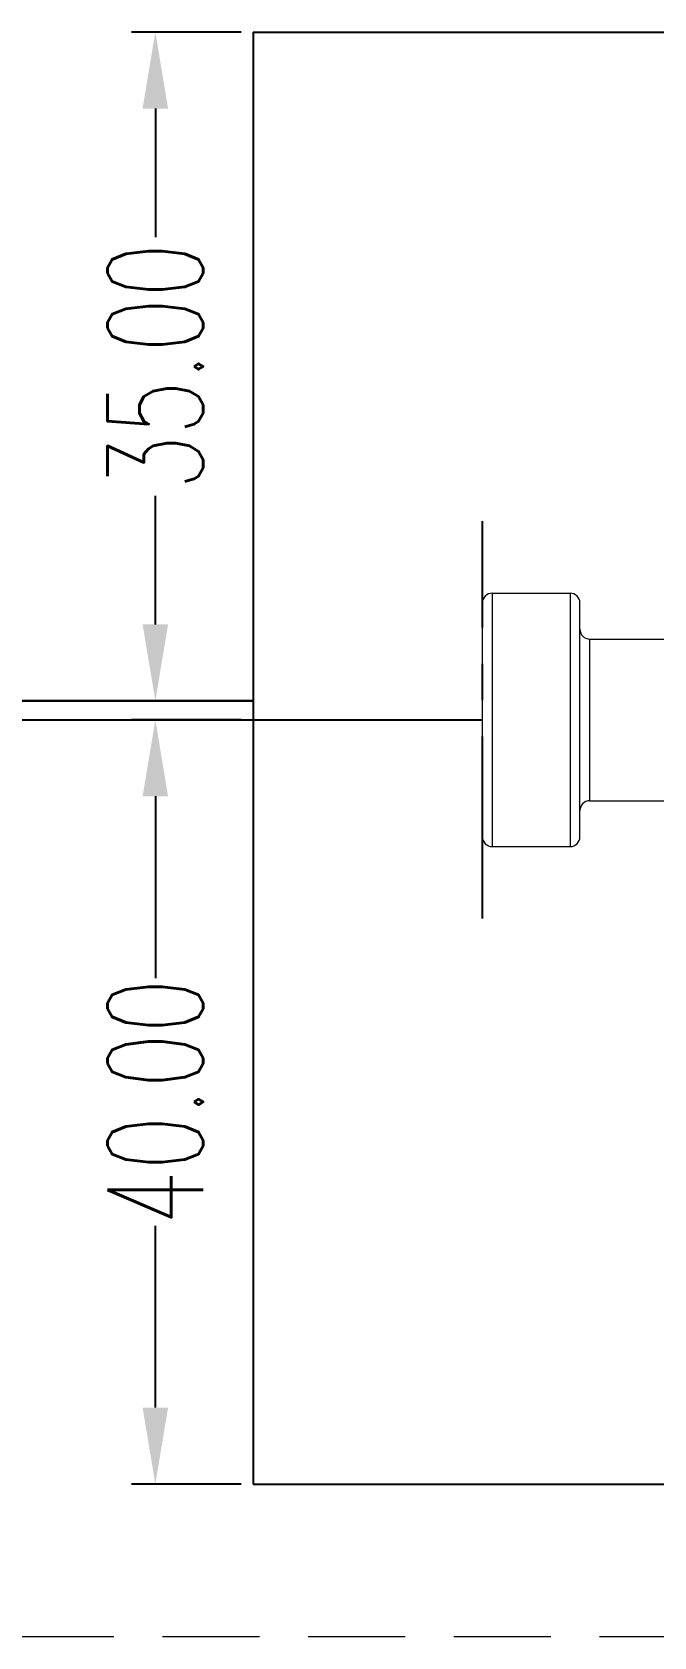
# Model space of a CAD drawing. Header units: inches. Extents: x 149964 to 151052, y -48230 to -47460.
# Drawn here: x 150497 to 150529.5, y -48034.3 to -47950.3 of the extents above; entities that cross this region are included whole.
import ezdxf

# ---------------------------------------------------------------- set-up
doc = ezdxf.new("R2010")
doc.units = ezdxf.units.IN
doc.header["$LTSCALE"] = 2
doc.header["$MEASUREMENT"] = 0
doc.header["$PDMODE"] = 3
doc.header["$PDSIZE"] = 0.3125
doc.linetypes.add('CENTER', pattern=[50.8, 31.75, -6.35, 6.35, -6.35])
doc.linetypes.add('HIDDEN', pattern=[9.525, 6.35, -3.175])
doc.layers.get('0').update_dxf_attribs({"linetype": 'CONTINUOUS'})
doc.layers.get('Defpoints').update_dxf_attribs({"linetype": 'CONTINUOUS'})
doc.layers.add('CAV-COR', color=1, linetype='CONTINUOUS')
doc.layers.add('DEFAULT_1', color=7, linetype='CENTER')
for name, color, linetype, lineweight in [('dim', 3, 'CONTINUOUS', 15), ('PRODUCT', 1, 'CONTINUOUS', 15), ('WR', 122, 'HIDDEN', 18)]:
    doc.layers.add(name, color=color, linetype=linetype, lineweight=lineweight)
doc.styles.add('roment', font='txt.shx', dxfattribs={"width": 0.67, "bigfont": 'chineset.shx'})
doc.dimstyles.new('ISO-25', dxfattribs={"dimtxt": 5, "dimasz": 4, "dimexe": 1.25, "dimexo": 0.625, "dimtad": 0, "dimzin": 1, "dimdsep": 46, "dimtxsty": 'roment', "dimcen": 0, "dimclrd": 256, "dimclre": 256, "dimclrt": 7, "dimazin": 0, "dimtfac": 1, "dimtofl": 0, "dimtmove": 0, "dimatfit": 3, "dimfxl": 0, "dimarcsym": 0})

# ---------------------------------------------------------------- blocks, each defined once
blk = doc.blocks.new('*D35051')
at = {"layer": 'Defpoints', "color": 0}
for p in [(150503.461, -47986.345), (150508.575, -47986.345), (150508.575, -48026.345)]:
    blk.add_point(p, dxfattribs=at)
at = {"layer": 'dim', "lineweight": -2}
for p, q in [((150507.95, -47986.345), (150502.211, -47986.345)), ((150503.461, -47990.345), (150503.461, -47999.857)), ((150503.461, -48022.345), (150503.461, -48012.832)), ((150507.95, -48026.345), (150502.211, -48026.345))]:
    blk.add_line(p, q, dxfattribs=at)
at = {"layer": 'dim', "linetype": 'ByBlock'}
for points in [[(150504.127, -47990.345), (150502.794, -47990.345), (150503.461, -47986.345)], [(150502.794, -48022.345), (150504.127, -48022.345), (150503.461, -48026.345)]]:
    blk.add_solid(points, dxfattribs=at)
at = {"layer": 'dim', "color": 7, "linetype": 'ByBlock', "insert": (150503.461, -48006.345), "char_height": 5, "attachment_point": 5, "rotation": 90, "style": 'roment'}
blk.add_mtext('40.00', dxfattribs=at)
blk = doc.blocks.new('*D35052')
at = {"layer": 'Defpoints', "color": 0}
for p in [(150508.575, -47950.345), (150503.461, -47985.345), (150508.575, -47985.345)]:
    blk.add_point(p, dxfattribs=at)
at = {"layer": 'dim', "lineweight": -2}
for p, q in [((150507.95, -47950.345), (150502.211, -47950.345)), ((150503.461, -47954.345), (150503.461, -47961.078)), ((150503.461, -47981.345), (150503.461, -47974.611)), ((150507.95, -47985.345), (150502.211, -47985.345))]:
    blk.add_line(p, q, dxfattribs=at)
at = {"layer": 'dim', "linetype": 'ByBlock'}
for points in [[(150504.127, -47954.345), (150502.794, -47954.345), (150503.461, -47950.345)], [(150502.794, -47981.345), (150504.127, -47981.345), (150503.461, -47985.345)]]:
    blk.add_solid(points, dxfattribs=at)
at = {"layer": 'dim', "color": 7, "linetype": 'ByBlock', "insert": (150503.461, -47967.845), "char_height": 5, "attachment_point": 5, "rotation": 90, "style": 'roment'}
blk.add_mtext('35.00', dxfattribs=at)
blk = doc.blocks.new('20160720.142037')
at = {"layer": 'DEFAULT_1', "color": 2, "linetype": 'CENTER', "ltscale": 0.15}
blk.add_line((-10.4, 0), (10.4, 0), dxfattribs=at)
at = {"layer": 'PRODUCT', "linetype": 'ByBlock'}
for p, q in [((-6.12, 0), (6.12, 0)), ((-6.63, -0.51), (-6.63, -4.59)), ((6.63, -0.51), (-6.63, -0.51)), ((6.63, -0.51), (6.63, -4.59)), ((6.63, -4.59), (-6.63, -4.59)), ((-6.12, -5.1), (6.12, -5.1)), ((-4.233, -5.61), (-4.233, -10.514)), ((-4.233, -5.61), (4.233, -5.61)), ((4.233, -5.61), (4.233, -9.955))]:
    blk.add_line(p, q, dxfattribs=at)
for centre, start, end in [((-6.12, -0.51), 90, 180), ((6.12, -0.51), 0, 90), ((-6.12, -4.59), 180, 270), ((6.12, -4.59), 270, 0), ((-4.743, -5.61), 0, 89.99975), ((4.743, -5.61), 90.00025, 180)]:
    blk.add_arc(centre, 0.51, start, end, dxfattribs=at)

msp = doc.modelspace()

# ---------------------------------------------------------------- linework, layer by layer
at = {"linetype": 'Continuous'}
for p, q in [((150466.575, -47985.345), (150508.575, -47985.345)), ((150466.575, -47986.345), (150508.575, -47986.345))]:
    msp.add_line(p, q, dxfattribs=at)
msp.add_line((150508.575, -47985.345), (150469.075, -47985.345))
at = {"layer": 'CAV-COR'}
for p, q in [((150508.575, -47950.345), (150593.575, -47950.345)), ((150508.575, -47950.345), (150508.575, -48026.345)), ((150508.575, -47986.345), (150520.575, -47986.345)), ((150508.575, -48026.345), (150593.575, -48026.345))]:
    msp.add_line(p, q, dxfattribs=at)
at = {"layer": 'WR', "linetype": 'HIDDEN', "ltscale": 0.4}
msp.add_line((150646.075, -48034.345), (150456.075, -48034.345), dxfattribs=at)

# ---------------------------------------------------------------- block references
at = {"layer": 'PRODUCT', "linetype": 'ByBlock', "rotation": 90}
msp.add_blockref('20160720.142037', (150520.575, -47986.345), dxfattribs=at)

# ---------------------------------------------------------------- dimensions: what is measured, and where the dimension line sits
at = {"layer": 'dim'}
for base, p1, p2, picture, middle in [((150503.461, -47985.345), (150508.575, -47950.345), (150508.575, -47985.345), '*D35052', (150503.461, -47967.845)), ((150503.461, -47986.345), (150508.575, -48026.345), (150508.575, -47986.345), '*D35051', (150503.461, -48006.345))]:
    dim = msp.add_linear_dim(base=base, p1=p1, p2=p2, angle=90, dimstyle='ISO-25', dxfattribs=at)
    dim.commit()
    dim.dimension.update_dxf_attribs({"geometry": picture, "text_midpoint": middle})

doc.saveas('drawing.dxf')
